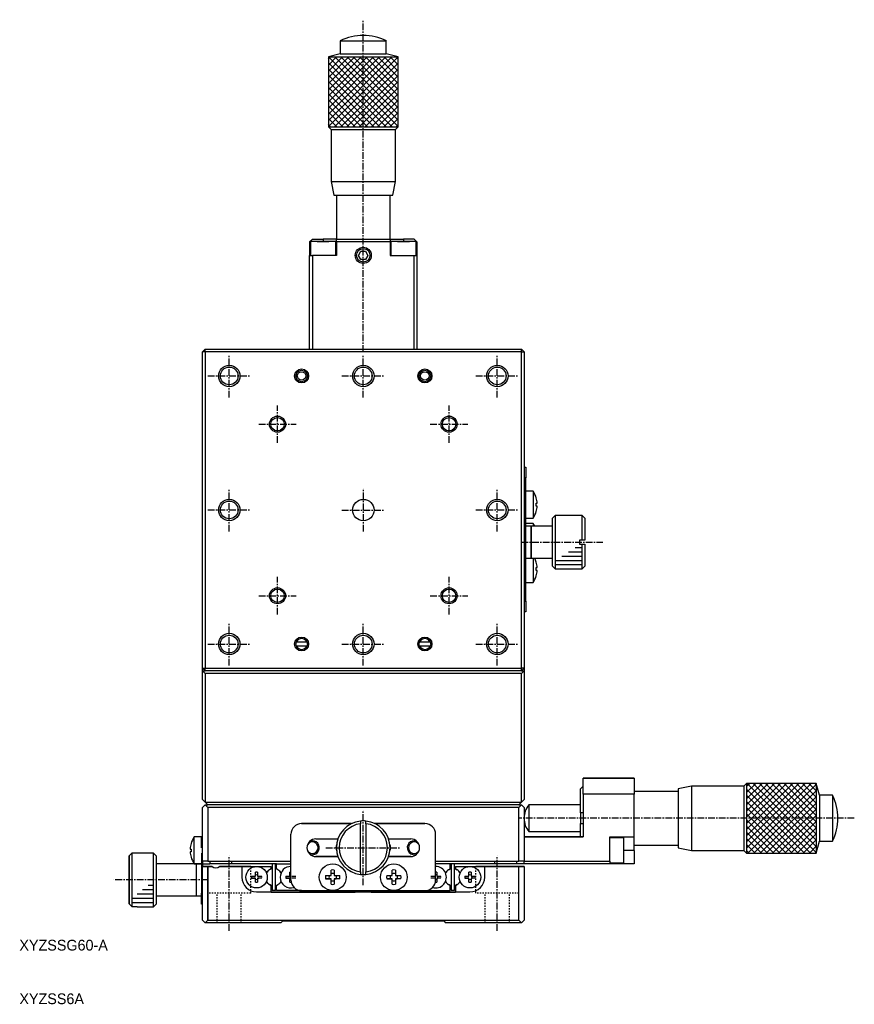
# Model space of a CAD drawing. Extents: x 68 to 383, y 36 to 377.
# Drawn here: x 68.3 to 224, y 36.3 to 220 of the extents above; entities that cross this region are included whole.
import ezdxf

# ---------------------------------------------------------------- set-up
doc = ezdxf.new("R2010")
doc.units = 0
doc.linetypes.add('CENTER', pattern=[2, 1.25, -0.25, 0.25, -0.25])
doc.linetypes.add('DOT', pattern=[0.5, 0.25, -0.25])
doc.layers.get('0').update_dxf_attribs({"linetype": 'CONTINUOUS'})

# ---------------------------------------------------------------- blocks, each defined once
blk = doc.blocks.new('*X14')
at = {"color": 0, "linetype": 'CONTINUOUS'}
for p, q in [((125.89, 200.05), (138.88, 213.04)), ((125.89, 201.2), (137.73, 213.04)), ((125.89, 202.35), (136.58, 213.04)), ((125.89, 203.5), (135.43, 213.04)), ((125.89, 204.65), (134.28, 213.04)), ((125.89, 205.8), (133.13, 213.04)), ((125.89, 206.94), (131.98, 213.04)), ((125.89, 208.09), (130.83, 213.04)), ((125.89, 209.24), (129.68, 213.04)), ((125.89, 210.39), (128.54, 213.04)), ((125.89, 211.54), (127.39, 213.04)), ((125.89, 212.69), (126.24, 213.04)), ((137.78, 200.04), (125.89, 211.93)), ((138.89, 200.08), (125.93, 213.04)), ((127.03, 200.04), (138.89, 211.9)), ((138.89, 201.23), (127.08, 213.04)), ((138.89, 202.38), (128.23, 213.04)), ((138.89, 203.53), (129.38, 213.04)), ((138.89, 204.68), (130.53, 213.04)), ((138.89, 205.83), (131.68, 213.04)), ((138.89, 206.98), (132.83, 213.04)), ((138.89, 208.12), (133.98, 213.04)), ((138.89, 209.27), (135.13, 213.04)), ((138.89, 210.42), (136.28, 213.04)), ((138.89, 211.57), (137.42, 213.04)), ((138.89, 212.72), (138.57, 213.04)), ((136.64, 200.04), (125.89, 210.78)), ((135.49, 200.04), (125.89, 209.63)), ((128.18, 200.04), (138.89, 210.75)), ((129.32, 200.04), (138.89, 209.6)), ((134.34, 200.04), (125.89, 208.48)), ((130.47, 200.04), (138.89, 208.45)), ((133.19, 200.04), (125.89, 207.34)), ((132.04, 200.04), (125.89, 206.19)), ((131.62, 200.04), (138.89, 207.3)), ((132.77, 200.04), (138.89, 206.16)), ((130.89, 200.04), (125.89, 205.04)), ((129.74, 200.04), (125.89, 203.89)), ((133.92, 200.04), (138.89, 205.01)), ((128.59, 200.04), (125.89, 202.74)), ((135.07, 200.04), (138.89, 203.86)), ((136.22, 200.04), (138.89, 202.71)), ((127.44, 200.04), (125.89, 201.59)), ((126.29, 200.04), (125.89, 200.44)), ((137.37, 200.04), (138.89, 201.56)), ((138.52, 200.04), (138.89, 200.41))]:
    blk.add_line(p, q, dxfattribs=at)
blk = doc.blocks.new('*X16')
at = {"color": 0, "linetype": 'CONTINUOUS'}
for p, q in [((203.89, 65.48), (215.95, 77.54)), ((203.89, 66.63), (214.8, 77.54)), ((203.89, 67.77), (213.65, 77.54)), ((203.89, 68.92), (212.5, 77.54)), ((203.89, 70.07), (211.35, 77.54)), ((203.89, 71.22), (210.21, 77.54)), ((203.89, 72.37), (209.06, 77.54)), ((203.89, 73.52), (207.91, 77.54)), ((203.89, 74.67), (206.76, 77.54)), ((203.89, 75.82), (205.61, 77.54)), ((203.89, 76.97), (204.46, 77.54)), ((216.89, 64.63), (203.98, 77.54)), ((204.1, 64.54), (216.89, 77.33)), ((216.89, 65.78), (205.13, 77.54)), ((216.89, 66.93), (206.28, 77.54)), ((216.89, 68.08), (207.43, 77.54)), ((216.89, 69.22), (208.58, 77.54)), ((216.89, 70.37), (209.73, 77.54)), ((216.89, 71.52), (210.88, 77.54)), ((216.89, 72.67), (212.02, 77.54)), ((216.89, 73.82), (213.17, 77.54)), ((216.89, 74.97), (214.32, 77.54)), ((216.89, 76.12), (215.47, 77.54)), ((216.89, 77.27), (216.62, 77.54)), ((215.83, 64.54), (203.89, 76.48)), ((214.68, 64.54), (203.89, 75.33)), ((205.25, 64.54), (216.89, 76.18)), ((213.53, 64.54), (203.89, 74.18)), ((206.4, 64.54), (216.89, 75.03)), ((207.55, 64.54), (216.89, 73.88)), ((212.39, 64.54), (203.89, 73.03)), ((211.24, 64.54), (203.89, 71.88)), ((208.7, 64.54), (216.89, 72.73)), ((210.09, 64.54), (203.89, 70.73)), ((209.85, 64.54), (216.89, 71.58)), ((210.99, 64.54), (216.89, 70.43)), ((208.94, 64.54), (203.89, 69.58)), ((207.79, 64.54), (203.89, 68.44)), ((212.14, 64.54), (216.89, 69.28)), ((213.29, 64.54), (216.89, 68.13)), ((206.64, 64.54), (203.89, 67.29)), ((205.49, 64.54), (203.89, 66.14)), ((214.44, 64.54), (216.89, 66.99)), ((204.34, 64.54), (203.89, 64.99)), ((215.59, 64.54), (216.89, 65.84)), ((216.74, 64.54), (216.89, 64.69))]:
    blk.add_line(p, q, dxfattribs=at)

msp = doc.modelspace()

# ---------------------------------------------------------------- linework, layer by layer
at = {"color": 1, "linetype": 'CENTER'}
for p, q in [((132.39, 158.04), (132.39, 220)), ((107.39, 149.54), (107.39, 157.54)), ((132.39, 149.54), (132.39, 157.54)), ((157.39, 149.54), (157.39, 157.54)), ((103.39, 153.54), (111.39, 153.54)), ((128.39, 153.54), (136.39, 153.54)), ((153.39, 153.54), (161.39, 153.54)), ((116.39, 141.04), (116.39, 148.04)), ((148.39, 141.04), (148.39, 148.04)), ((112.89, 144.54), (119.89, 144.54)), ((144.89, 144.54), (151.89, 144.54)), ((107.39, 124.54), (107.39, 132.54)), ((132.41, 124.52), (132.41, 132.52)), ((157.39, 124.54), (157.39, 132.54)), ((103.39, 128.54), (111.39, 128.54)), ((128.41, 128.52), (136.41, 128.52)), ((153.39, 128.54), (161.39, 128.54)), ((161.89, 122.54), (177.09, 122.54)), ((116.39, 109.04), (116.39, 116.04)), ((148.39, 109.04), (148.39, 116.04)), ((112.89, 112.54), (119.89, 112.54)), ((144.89, 112.54), (151.89, 112.54)), ((107.39, 99.54), (107.39, 107.54)), ((132.39, 99.54), (132.39, 107.54)), ((157.39, 99.54), (157.39, 107.54)), ((103.39, 103.54), (111.39, 103.54)), ((128.39, 103.54), (136.39, 103.54)), ((153.39, 103.54), (161.39, 103.54)), ((132.39, 58.54), (132.39, 72.54)), ((223.98, 71.04), (161.39, 71.04)), ((125.39, 65.54), (139.39, 65.54)), ((107.39, 50.04), (107.39, 64.04)), ((157.39, 50.04), (157.39, 64.04)), ((103.39, 59.54), (85.86, 59.54))]:
    msp.add_line(p, q, dxfattribs=at)
at = {"color": 7, "linetype": 'CONTINUOUS'}
for p, q in [((128.09, 216.04), (136.69, 216.04)), ((128.09, 216.04), (128.09, 213.63)), ((136.69, 213.63), (136.69, 216.04)), ((128.09, 213.63), (125.89, 213.04)), ((128.09, 213.63), (136.69, 213.63)), ((138.89, 213.04), (136.69, 213.63)), ((125.89, 200.04), (126.39, 199.54)), ((126.39, 199.54), (138.39, 199.54)), ((126.39, 199.54), (126.39, 189.79)), ((138.39, 199.54), (138.89, 200.04)), ((138.39, 189.79), (138.39, 199.54)), ((126.39, 189.79), (138.39, 189.79)), ((126.39, 189.79), (126.89, 187.29)), ((137.89, 187.29), (138.39, 189.79)), ((126.89, 187.29), (137.89, 187.29)), ((127.39, 187.29), (127.39, 179.04)), ((137.39, 179.04), (137.39, 187.29)), ((122.89, 179.04), (122.39, 178.54)), ((122.39, 178.54), (122.39, 176.04)), ((127.24, 178.64), (122.54, 178.64)), ((127.24, 178.64), (122.54, 178.64)), ((122.54, 178.64), (122.54, 176.04)), ((122.89, 179.04), (124.89, 179.04)), ((124.89, 178.64), (123.79, 178.64)), ((123.79, 178.64), (124.89, 178.64)), ((127.39, 179.04), (124.89, 179.04)), ((124.89, 178.64), (125.99, 178.64)), ((125.99, 178.64), (124.89, 178.64)), ((127.24, 176.04), (127.24, 178.64)), ((127.39, 179.04), (137.39, 179.04)), ((127.39, 178.54), (127.39, 179.04)), ((137.39, 178.54), (127.39, 178.54)), ((127.39, 178.54), (127.39, 176.04)), ((137.39, 179.04), (139.89, 179.04)), ((137.39, 179.04), (137.39, 178.54)), ((137.39, 178.54), (137.39, 176.04)), ((142.24, 178.64), (137.54, 178.64)), ((142.24, 178.64), (137.54, 178.64)), ((137.54, 178.64), (137.54, 176.04)), ((139.89, 178.64), (138.79, 178.64)), ((138.79, 178.64), (139.89, 178.64)), ((141.89, 179.04), (139.89, 179.04)), ((139.89, 178.64), (140.99, 178.64)), ((140.99, 178.64), (139.89, 178.64)), ((142.39, 178.54), (141.89, 179.04)), ((142.24, 176.04), (142.24, 178.64)), ((142.39, 178.54), (142.39, 176.04)), ((131.52, 176.04), (131.96, 176.79)), ((131.96, 176.79), (132.82, 176.79)), ((132.82, 176.79), (133.26, 176.04)), ((122.39, 158.54), (122.39, 176.04)), ((122.39, 176.04), (122.89, 176.04)), ((122.89, 176.04), (122.89, 158.54)), ((127.39, 176.04), (122.89, 176.04)), ((131.96, 175.29), (131.52, 176.04)), ((132.82, 175.29), (131.96, 175.29)), ((133.26, 176.04), (132.82, 175.29)), ((137.39, 176.04), (141.89, 176.04)), ((141.89, 158.54), (141.89, 176.04)), ((141.89, 176.04), (142.39, 176.04)), ((142.39, 176.04), (142.39, 158.54)), ((102.89, 158.54), (102.39, 158.04)), ((102.39, 99.04), (102.39, 158.04)), ((102.89, 158.04), (102.39, 158.04)), ((102.89, 158.54), (122.89, 158.54)), ((102.89, 158.04), (102.89, 158.54)), ((161.89, 158.04), (102.89, 158.04)), ((102.89, 158.04), (102.89, 99.04)), ((122.89, 158.54), (141.89, 158.54)), ((122.89, 158.54), (141.89, 158.54)), ((141.89, 158.54), (161.89, 158.54)), ((162.39, 158.04), (161.89, 158.54)), ((161.89, 158.04), (161.89, 158.54)), ((161.89, 99.04), (161.89, 158.04)), ((161.89, 158.04), (162.39, 158.04)), ((162.39, 158.04), (162.39, 99.04)), ((162.39, 136.54), (162.69, 136.54)), ((162.69, 136.54), (162.69, 134.54)), ((162.69, 111.54), (162.69, 134.54)), ((164.08, 132.04), (162.69, 132.04)), ((164.08, 132.04), (164.08, 127.04)), ((164.65, 130.8), (164.66, 130.8)), ((164.65, 129.8), (164.83, 129.8)), ((164.83, 129.28), (164.65, 129.28)), ((162.69, 127.04), (164.08, 127.04)), ((164.66, 128.27), (164.65, 128.28)), ((168.19, 127.54), (167.69, 127.04)), ((167.69, 118.04), (167.69, 127.04)), ((168.19, 127.54), (168.19, 117.54)), ((173.19, 127.54), (168.19, 127.54)), ((173.19, 122.94), (173.19, 127.54)), ((173.69, 127.04), (173.19, 127.54)), ((173.69, 127.04), (173.69, 122.94)), ((173.69, 127.04), (173.69, 122.94)), ((164.08, 126.04), (162.69, 126.04)), ((163.69, 125.54), (162.69, 125.54)), ((163.69, 119.54), (163.69, 125.54)), ((163.69, 125.54), (163.69, 119.54)), ((167.69, 125.54), (163.69, 125.54)), ((164.08, 126.04), (164.08, 125.54)), ((172.69, 122.94), (172.69, 122.14)), ((173.19, 122.94), (172.69, 122.94)), ((172.69, 122.94), (172.69, 122.14)), ((172.69, 122.14), (173.19, 122.14)), ((173.69, 122.94), (173.19, 122.94)), ((173.19, 122.14), (173.69, 122.14)), ((173.19, 117.54), (173.19, 122.14)), ((173.69, 122.14), (173.69, 118.04)), ((173.69, 122.14), (173.69, 118.04)), ((162.69, 119.54), (163.69, 119.54)), ((163.69, 119.54), (167.69, 119.54)), ((164.08, 119.54), (164.08, 115.04)), ((164.65, 118.8), (164.66, 118.8)), ((164.65, 117.8), (164.83, 117.8)), ((167.69, 118.04), (168.19, 117.54)), ((173.19, 117.54), (173.69, 118.04)), ((164.83, 117.28), (164.65, 117.28)), ((164.66, 116.27), (164.65, 116.28)), ((168.19, 117.54), (173.19, 117.54)), ((162.69, 115.04), (164.08, 115.04)), ((162.69, 111.54), (162.69, 109.54)), ((162.69, 109.54), (162.39, 109.54)), ((119.89, 103.93), (121.88, 103.95)), ((119.97, 103.93), (119.89, 103.93)), ((119.9, 103.13), (119.98, 103.13)), ((119.97, 103.93), (121.8, 103.95)), ((121.81, 103.15), (119.98, 103.13)), ((121.88, 103.95), (121.8, 103.95)), ((121.81, 103.15), (121.89, 103.15)), ((142.89, 103.93), (144.88, 103.95)), ((142.97, 103.93), (142.89, 103.93)), ((142.9, 103.13), (142.98, 103.13)), ((142.97, 103.93), (144.8, 103.95)), ((144.81, 103.15), (142.98, 103.13)), ((144.88, 103.95), (144.8, 103.95)), ((144.81, 103.15), (144.89, 103.15)), ((102.39, 98.54), (102.39, 99.04)), ((102.39, 99.04), (102.89, 98.54)), ((102.39, 99.04), (102.89, 99.04)), ((102.39, 74.54), (102.39, 98.54)), ((102.39, 98.54), (102.89, 98.54)), ((102.39, 98.54), (102.89, 98.04)), ((102.89, 99.04), (161.89, 99.04)), ((102.89, 98.54), (102.89, 99.04)), ((161.89, 98.54), (102.89, 98.54)), ((161.89, 98.04), (102.89, 98.04)), ((102.89, 98.04), (102.89, 74.04)), ((161.89, 98.54), (162.39, 99.04)), ((162.39, 99.04), (161.89, 99.04)), ((161.89, 98.54), (161.89, 99.04)), ((161.89, 98.04), (162.39, 98.54)), ((161.89, 98.54), (162.39, 98.54)), ((161.89, 74.04), (161.89, 98.04)), ((162.39, 99.04), (162.39, 98.54)), ((162.39, 98.54), (162.39, 74.54)), ((182.89, 78.54), (173.39, 78.54)), ((173.39, 78.54), (182.89, 78.54)), ((173.39, 75.54), (173.39, 78.54)), ((182.89, 78.54), (182.89, 75.54)), ((203.89, 77.54), (203.39, 77.04)), ((217.48, 75.34), (216.89, 77.54)), ((173.39, 77.04), (172.89, 76.54)), ((172.89, 72.04), (172.89, 76.54)), ((182.89, 75.54), (173.39, 75.54)), ((173.39, 75.54), (173.39, 72.04)), ((191.14, 76.04), (182.89, 76.04)), ((182.89, 67.54), (182.89, 75.54)), ((193.64, 77.04), (191.14, 76.54)), ((191.14, 76.54), (191.14, 65.54)), ((203.39, 77.04), (193.64, 77.04)), ((193.64, 77.04), (193.64, 65.04)), ((203.39, 77.04), (203.39, 65.04)), ((217.48, 75.34), (217.48, 66.74)), ((219.89, 75.34), (217.48, 75.34)), ((219.89, 75.34), (219.89, 66.74)), ((102.89, 74.04), (102.39, 74.54)), ((102.39, 73.04), (102.89, 73.54)), ((102.89, 74.04), (161.89, 74.04)), ((103.39, 73.54), (102.89, 74.04)), ((102.89, 73.54), (103.39, 73.54)), ((102.89, 73.54), (103.39, 73.04)), ((161.39, 73.54), (103.39, 73.54)), ((161.89, 74.04), (161.39, 73.54)), ((161.39, 73.54), (161.89, 73.54)), ((161.39, 73.04), (161.89, 73.54)), ((162.39, 74.54), (161.89, 74.04)), ((161.89, 73.54), (162.39, 73.04)), ((172.89, 73.54), (163.27, 73.54)), ((163.27, 73.54), (163.27, 68.54)), ((102.39, 63.04), (102.39, 73.04)), ((161.39, 73.04), (103.39, 73.04)), ((103.39, 73.04), (103.39, 63.04)), ((161.39, 63.04), (161.39, 73.04)), ((162.39, 73.04), (162.39, 63.04)), ((172.89, 72.04), (172.89, 70.04)), ((173.39, 72.04), (172.89, 72.04)), ((173.39, 72.04), (173.39, 67.54)), ((120.89, 70.04), (130.21, 70.04)), ((130.21, 70.04), (120.89, 70.04)), ((131.89, 70.51), (131.89, 70.01)), ((131.89, 61.06), (131.89, 70.01)), ((132.89, 70.01), (132.89, 70.51)), ((132.89, 70.01), (132.89, 61.06)), ((134.57, 70.04), (143.89, 70.04)), ((143.89, 70.04), (134.57, 70.04)), ((172.89, 67.54), (172.89, 70.04)), ((172.89, 70.04), (173.39, 70.04)), ((118.89, 59.54), (118.89, 68.04)), ((145.89, 59.54), (145.89, 68.04)), ((163.27, 68.54), (172.89, 68.54)), ((100.27, 66.3), (100.28, 66.3)), ((102.24, 67.54), (100.85, 67.54)), ((100.85, 62.54), (100.85, 67.54)), ((102.39, 67.54), (102.24, 67.54)), ((102.24, 67.54), (102.39, 67.54)), ((102.24, 65.54), (102.24, 67.54)), ((123.54, 67.19), (127.67, 67.19)), ((137.11, 67.19), (141.24, 67.19)), ((162.39, 67.54), (173.39, 67.54)), ((173.39, 67.54), (162.39, 67.54)), ((178.39, 67.54), (182.89, 67.54)), ((178.39, 63.04), (178.39, 67.54)), ((180.99, 67.39), (178.39, 67.39)), ((180.99, 62.69), (180.99, 67.39)), ((182.89, 65.04), (182.89, 67.54)), ((216.89, 64.54), (217.48, 66.74)), ((217.48, 66.74), (219.89, 66.74)), ((88.74, 64.01), (89.24, 64.51)), ((89.24, 64.51), (89.24, 54.56)), ((90.24, 64.51), (89.24, 64.51)), ((93.24, 64.54), (90.24, 64.54)), ((90.24, 64.54), (90.24, 64.51)), ((90.24, 64.54), (90.24, 64.51)), ((93.24, 54.54), (93.24, 64.54)), ((93.74, 64.04), (93.24, 64.54)), ((100.11, 65.3), (100.28, 65.3)), ((100.28, 64.78), (100.11, 64.78)), ((102.24, 64.51), (102.24, 57.04)), ((182.89, 66.04), (191.14, 66.04)), ((182.89, 65.04), (182.89, 62.54)), ((191.14, 65.54), (193.64, 65.04)), ((193.64, 65.04), (203.39, 65.04)), ((203.39, 65.04), (203.89, 64.54)), ((88.74, 64.01), (88.74, 55.06)), ((88.74, 55.06), (88.74, 64.01)), ((93.74, 64.04), (93.74, 55.04)), ((100.85, 62.54), (93.74, 62.54)), ((100.28, 63.78), (100.27, 63.77)), ((100.28, 63.78), (100.27, 63.77)), ((101.24, 62.54), (100.85, 62.54)), ((100.85, 62.54), (102.24, 62.54)), ((101.24, 62.54), (101.24, 59.54)), ((101.24, 62.54), (101.24, 59.54)), ((102.24, 62.54), (101.24, 62.54)), ((103.39, 63.04), (102.39, 63.04)), ((102.39, 63.04), (102.39, 62.04)), ((102.39, 62.54), (103.79, 62.54)), ((103.39, 63.04), (118.89, 63.04)), ((103.79, 63.04), (103.79, 62.54)), ((107.89, 62.54), (103.79, 62.54)), ((107.89, 62.54), (107.89, 63.04)), ((115.39, 62.54), (107.89, 62.54)), ((115.39, 62.54), (115.39, 57.54)), ((115.99, 62.54), (115.39, 62.54)), ((115.99, 57.54), (115.99, 62.54)), ((116.19, 62.54), (115.99, 62.54)), ((116.19, 61.58), (116.19, 62.54)), ((116.19, 62.54), (118.89, 62.54)), ((123.54, 63.89), (127.67, 63.89)), ((127.67, 63.89), (123.54, 63.89)), ((137.11, 63.89), (141.24, 63.89)), ((141.24, 63.89), (137.11, 63.89)), ((145.89, 63.04), (161.39, 63.04)), ((148.59, 62.54), (145.89, 62.54)), ((148.59, 61.58), (148.59, 62.54)), ((148.79, 62.54), (148.59, 62.54)), ((148.79, 62.54), (148.79, 57.54)), ((149.39, 62.54), (148.79, 62.54)), ((149.39, 57.54), (149.39, 62.54)), ((156.89, 62.54), (149.39, 62.54)), ((156.89, 63.04), (156.89, 62.54)), ((160.99, 62.54), (156.89, 62.54)), ((160.99, 63.04), (160.99, 62.54)), ((162.39, 62.54), (160.99, 62.54)), ((162.39, 63.04), (161.39, 63.04)), ((162.39, 63.04), (178.39, 63.04)), ((162.39, 62.54), (162.39, 63.04)), ((178.39, 62.54), (162.39, 62.54)), ((178.39, 63.04), (178.39, 62.54)), ((178.39, 62.69), (180.99, 62.69)), ((182.89, 62.54), (178.39, 62.54)), ((102.39, 52.04), (102.39, 62.04)), ((103.39, 62.04), (102.39, 62.04)), ((102.39, 62.04), (103.39, 62.04)), ((103.39, 62.04), (103.39, 52.04)), ((104.23, 62.04), (103.39, 62.04)), ((104.23, 62.04), (103.39, 62.04)), ((104.23, 62.04), (103.39, 62.04)), ((104.23, 62.04), (103.39, 62.04)), ((104.23, 62.04), (103.39, 62.04)), ((103.39, 62.04), (104.23, 62.04)), ((109.74, 62.04), (105.55, 62.04)), ((109.74, 62.04), (105.55, 62.04)), ((105.55, 62.04), (109.74, 62.04)), ((109.74, 62.04), (105.55, 62.04)), ((109.74, 62.04), (105.55, 62.04)), ((109.74, 62.04), (105.55, 62.04)), ((109.74, 62.04), (112.49, 62.04)), ((109.74, 62.04), (112.49, 62.04)), ((109.74, 62.04), (109.74, 60.04)), ((111.39, 62.04), (109.74, 62.04)), ((111.39, 62.04), (109.74, 62.04)), ((111.39, 62.04), (109.74, 62.04)), ((111.39, 62.04), (109.74, 62.04)), ((112.29, 60.24), (112.29, 60.97)), ((112.49, 62.04), (115.19, 62.04)), ((112.49, 62.04), (115.19, 62.04)), ((112.69, 60.97), (112.69, 60.24)), ((115.19, 61.58), (114.9, 61.41)), ((115.19, 61.58), (115.19, 62.04)), ((116.48, 61.41), (116.19, 61.58)), ((118.69, 60.24), (118.69, 60.97)), ((126.39, 60.34), (126.39, 61.35)), ((126.99, 61.35), (126.99, 60.34)), ((131.89, 61.06), (131.89, 60.56)), ((132.89, 60.56), (132.89, 61.06)), ((137.79, 60.34), (137.79, 61.35)), ((138.39, 61.35), (138.39, 60.34)), ((146.09, 60.97), (146.09, 60.24)), ((148.3, 61.41), (148.59, 61.58)), ((149.59, 62.04), (149.59, 61.58)), ((149.59, 62.04), (152.29, 62.04)), ((149.59, 62.04), (152.29, 62.04)), ((149.59, 61.58), (149.88, 61.41)), ((152.09, 60.24), (152.09, 60.97)), ((152.29, 62.04), (155.04, 62.04)), ((152.29, 62.04), (155.04, 62.04)), ((152.49, 60.97), (152.49, 60.24)), ((155.04, 62.04), (153.39, 62.04)), ((155.04, 62.04), (153.39, 62.04)), ((155.04, 62.04), (153.39, 62.04)), ((155.04, 62.04), (153.39, 62.04)), ((161.39, 62.04), (155.04, 62.04)), ((161.39, 62.04), (155.04, 62.04)), ((155.04, 62.04), (161.39, 62.04)), ((161.39, 62.04), (155.04, 62.04)), ((161.39, 62.04), (155.04, 62.04)), ((161.39, 62.04), (155.04, 62.04)), ((155.04, 60.04), (155.04, 62.04)), ((161.39, 52.04), (161.39, 62.04)), ((161.39, 62.04), (162.39, 62.04)), ((162.39, 62.04), (161.39, 62.04)), ((162.39, 62.04), (162.39, 52.04)), ((101.24, 59.54), (101.24, 56.54)), ((101.24, 59.54), (101.24, 56.54)), ((111.56, 60.24), (112.29, 60.24)), ((111.56, 59.84), (112.1, 59.84)), ((112.29, 59.84), (111.56, 59.84)), ((112.1, 59.84), (112.29, 59.84)), ((112.29, 59.11), (112.29, 59.84)), ((112.69, 60.24), (113.42, 60.24)), ((112.69, 59.84), (112.88, 59.84)), ((113.42, 59.84), (112.69, 59.84)), ((112.69, 59.84), (112.69, 59.11)), ((113.42, 59.84), (112.88, 59.84)), ((117.96, 60.24), (118.69, 60.24)), ((117.96, 59.84), (118.5, 59.84)), ((118.69, 59.84), (117.96, 59.84)), ((118.5, 59.84), (118.69, 59.84)), ((118.69, 59.11), (118.69, 59.84)), ((119.09, 60.24), (119.82, 60.24)), ((119.82, 59.84), (119.09, 59.84)), ((125.37, 60.34), (126.39, 60.34)), ((125.37, 59.74), (126.05, 59.74)), ((126.39, 59.74), (125.37, 59.74)), ((126.05, 59.74), (126.39, 59.74)), ((126.39, 58.72), (126.39, 59.74)), ((126.99, 60.34), (128.01, 60.34)), ((128.01, 59.74), (126.99, 59.74)), ((126.99, 59.74), (127.33, 59.74)), ((126.99, 59.74), (126.99, 58.72)), ((128.01, 59.74), (127.33, 59.74)), ((136.77, 60.34), (137.79, 60.34)), ((136.77, 59.74), (137.45, 59.74)), ((137.79, 59.74), (136.77, 59.74)), ((137.45, 59.74), (137.79, 59.74)), ((137.79, 58.72), (137.79, 59.74)), ((138.39, 60.34), (139.41, 60.34)), ((138.39, 59.74), (138.73, 59.74)), ((139.41, 59.74), (138.39, 59.74)), ((138.39, 59.74), (138.39, 58.72)), ((139.41, 59.74), (138.73, 59.74)), ((144.96, 60.24), (145.69, 60.24)), ((145.69, 59.84), (144.96, 59.84)), ((146.09, 60.24), (146.82, 60.24)), ((146.09, 59.84), (146.28, 59.84)), ((146.82, 59.84), (146.09, 59.84)), ((146.09, 59.84), (146.09, 59.11)), ((146.82, 59.84), (146.28, 59.84)), ((151.36, 60.24), (152.09, 60.24)), ((152.09, 59.84), (151.36, 59.84)), ((151.36, 59.84), (151.9, 59.84)), ((151.9, 59.84), (152.09, 59.84)), ((152.09, 59.11), (152.09, 59.84)), ((152.49, 60.24), (153.22, 60.24)), ((152.49, 59.84), (152.68, 59.84)), ((153.22, 59.84), (152.49, 59.84)), ((152.49, 59.84), (152.49, 59.11)), ((153.22, 59.84), (152.68, 59.84)), ((102.24, 55.04), (102.24, 57.04)), ((112.49, 57.29), (115.19, 57.29)), ((112.49, 57.29), (115.19, 57.29)), ((115.19, 58.49), (114.9, 58.66)), ((114.9, 58.66), (115.19, 58.49)), ((115.19, 57.29), (115.19, 58.49)), ((115.19, 57.29), (115.19, 57.24)), ((149.59, 57.24), (115.19, 57.24)), ((115.19, 57.24), (121.04, 57.24)), ((115.99, 57.54), (115.39, 57.54)), ((116.19, 58.49), (116.48, 58.66)), ((116.19, 58.49), (116.48, 58.66)), ((116.19, 57.54), (116.19, 58.49)), ((120.89, 57.54), (116.19, 57.54)), ((120.89, 57.54), (126.69, 57.54)), ((120.89, 57.24), (125.89, 57.24)), ((120.89, 57.24), (121.04, 57.24)), ((121.04, 57.54), (121.04, 57.24)), ((125.74, 57.24), (125.74, 57.54)), ((125.74, 57.24), (130.89, 57.24)), ((125.74, 57.24), (125.89, 57.24)), ((126.69, 57.54), (138.09, 57.54)), ((134.14, 57.24), (130.64, 57.24)), ((134.14, 57.24), (130.64, 57.24)), ((130.89, 57.54), (130.89, 57.24)), ((132.11, 57.54), (132.38, 57.51)), ((132.43, 57.51), (132.72, 57.54)), ((133.89, 57.24), (133.89, 57.54)), ((133.89, 57.24), (139.04, 57.24)), ((138.09, 57.54), (143.89, 57.54)), ((138.89, 57.24), (143.89, 57.24)), ((138.89, 57.24), (139.04, 57.24)), ((139.04, 57.54), (139.04, 57.24)), ((143.74, 57.24), (143.74, 57.54)), ((143.74, 57.24), (149.59, 57.24)), ((143.74, 57.24), (143.89, 57.24)), ((143.89, 57.54), (148.59, 57.54)), ((148.59, 58.49), (148.3, 58.66)), ((148.59, 58.49), (148.3, 58.66)), ((148.59, 57.54), (148.59, 58.49)), ((149.39, 57.54), (148.79, 57.54)), ((149.59, 58.49), (149.88, 58.66)), ((149.88, 58.66), (149.59, 58.49)), ((149.59, 58.49), (149.59, 57.29)), ((149.59, 57.29), (152.29, 57.29)), ((149.59, 57.29), (152.29, 57.29)), ((149.59, 57.29), (149.59, 57.24)), ((93.74, 56.54), (101.24, 56.54)), ((101.24, 56.54), (102.24, 56.54)), ((89.24, 54.56), (88.74, 55.06)), ((89.24, 54.56), (90.24, 54.56)), ((90.24, 54.56), (90.24, 54.54)), ((90.24, 54.56), (90.24, 54.54)), ((90.24, 54.54), (93.24, 54.54)), ((93.24, 54.54), (93.74, 55.04)), ((102.39, 55.04), (102.24, 55.04)), ((102.89, 51.54), (102.39, 52.04)), ((103.39, 52.04), (102.89, 51.54)), ((117.04, 51.54), (102.89, 51.54)), ((103.39, 52.04), (161.39, 52.04)), ((117.04, 51.54), (117.39, 51.89)), ((117.39, 51.89), (147.39, 51.89)), ((147.39, 51.89), (147.74, 51.54)), ((161.89, 51.54), (147.74, 51.54)), ((161.89, 51.54), (161.39, 52.04)), ((162.39, 52.04), (161.89, 51.54))]:
    msp.add_line(p, q, dxfattribs=at)
at = {"color": 3, "linetype": 'CONTINUOUS'}
for p, q in [((125.89, 213.04), (125.89, 200.04)), ((125.89, 213.04), (138.89, 213.04)), ((138.89, 200.04), (138.89, 213.04)), ((125.89, 200.04), (138.89, 200.04)), ((124.89, 179.04), (124.89, 178.64)), ((139.89, 179.04), (139.89, 178.64)), ((162.69, 134.54), (162.39, 134.54)), ((171.94, 121.54), (173.19, 121.54)), ((169.44, 119.94), (173.19, 119.94)), ((170.69, 120.74), (173.19, 120.74)), ((168.19, 119.14), (173.19, 119.14)), ((168.19, 118.34), (173.19, 118.34)), ((162.39, 111.54), (162.69, 111.54)), ((216.89, 77.54), (203.89, 77.54)), ((203.89, 77.54), (203.89, 64.54)), ((216.89, 77.54), (216.89, 64.54)), ((182.89, 65.04), (180.99, 65.04)), ((203.89, 64.54), (216.89, 64.54)), ((103.39, 52.04), (103.39, 62.04)), ((161.39, 52.04), (161.39, 62.04)), ((90.24, 56.94), (93.24, 56.94)), ((91.24, 57.74), (93.24, 57.74)), ((92.24, 58.54), (93.24, 58.54)), ((102.24, 57.04), (102.39, 57.04)), ((89.24, 56.14), (93.24, 56.14)), ((89.24, 55.34), (93.24, 55.34))]:
    msp.add_line(p, q, dxfattribs=at)
at = {"color": 3, "linetype": 'DOT'}
for p, q in [((111.39, 57.04), (111.39, 62.04)), ((153.39, 57.04), (153.39, 62.04)), ((111.39, 57.04), (103.39, 57.04)), ((105.14, 51.54), (105.14, 57.04)), ((109.64, 51.54), (109.64, 57.04)), ((161.39, 57.04), (153.39, 57.04)), ((155.14, 51.54), (155.14, 57.04)), ((159.64, 51.54), (159.64, 57.04))]:
    msp.add_line(p, q, dxfattribs=at)
at = {"color": 7, "linetype": 'CONTINUOUS'}
for points in [[(164.65, 129.28, 0), (164.65, 129.28, 0), (164.65, 129.28, 0), (164.65, 129.29, 0), (164.65, 129.29, 0), (164.65, 129.3, 0), (164.65, 129.3, 0), (164.65, 129.31, 0), (164.65, 129.31, 0), (164.65, 129.31, 0), (164.65, 129.32, 0), (164.65, 129.32, 0), (164.65, 129.33, 0), (164.65, 129.33, 0), (164.65, 129.33, 0), (164.66, 129.34, 0), (164.66, 129.34, 0), (164.66, 129.35, 0), (164.66, 129.35, 0), (164.66, 129.35, 0), (164.66, 129.36, 0), (164.66, 129.36, 0), (164.66, 129.37, 0), (164.66, 129.37, 0), (164.66, 129.37, 0), (164.66, 129.38, 0), (164.66, 129.38, 0), (164.66, 129.39, 0), (164.66, 129.39, 0), (164.66, 129.4, 0), (164.66, 129.4, 0), (164.66, 129.4, 0), (164.66, 129.41, 0), (164.66, 129.41, 0), (164.66, 129.41, 0), (164.66, 129.42, 0), (164.66, 129.42, 0), (164.66, 129.43, 0), (164.66, 129.43, 0), (164.66, 129.44, 0), (164.66, 129.44, 0), (164.66, 129.44, 0), (164.66, 129.45, 0), (164.66, 129.45, 0), (164.66, 129.46, 0), (164.66, 129.46, 0), (164.66, 129.46, 0), (164.66, 129.47, 0), (164.66, 129.47, 0), (164.66, 129.48, 0), (164.66, 129.48, 0), (164.66, 129.48, 0), (164.66, 129.49, 0), (164.66, 129.49, 0), (164.66, 129.5, 0), (164.66, 129.5, 0), (164.66, 129.5, 0), (164.66, 129.51, 0), (164.66, 129.51, 0), (164.66, 129.52, 0), (164.66, 129.52, 0), (164.66, 129.53, 0), (164.66, 129.53, 0), (164.66, 129.53, 0), (164.66, 129.54, 0), (164.66, 129.54, 0), (164.66, 129.54, 0), (164.66, 129.55, 0), (164.66, 129.55, 0), (164.66, 129.56, 0), (164.66, 129.56, 0), (164.66, 129.56, 0), (164.66, 129.57, 0), (164.66, 129.57, 0), (164.66, 129.58, 0), (164.66, 129.58, 0), (164.66, 129.59, 0), (164.66, 129.59, 0), (164.66, 129.59, 0), (164.66, 129.6, 0), (164.66, 129.6, 0), (164.66, 129.61, 0), (164.66, 129.61, 0), (164.66, 129.61, 0), (164.66, 129.62, 0), (164.66, 129.62, 0), (164.66, 129.63, 0), (164.66, 129.63, 0), (164.66, 129.63, 0), (164.66, 129.64, 0), (164.66, 129.64, 0), (164.66, 129.65, 0), (164.66, 129.65, 0), (164.66, 129.66, 0), (164.66, 129.66, 0), (164.66, 129.66, 0), (164.66, 129.67, 0), (164.66, 129.67, 0), (164.66, 129.68, 0), (164.66, 129.68, 0), (164.66, 129.68, 0), (164.66, 129.69, 0), (164.66, 129.69, 0), (164.66, 129.69, 0), (164.66, 129.7, 0), (164.66, 129.7, 0), (164.66, 129.71, 0), (164.66, 129.71, 0), (164.66, 129.72, 0), (164.66, 129.72, 0), (164.66, 129.72, 0), (164.66, 129.73, 0), (164.66, 129.73, 0), (164.66, 129.74, 0), (164.65, 129.74, 0), (164.65, 129.74, 0), (164.65, 129.75, 0), (164.65, 129.75, 0), (164.65, 129.76, 0), (164.65, 129.76, 0), (164.65, 129.76, 0), (164.65, 129.77, 0), (164.65, 129.77, 0), (164.65, 129.78, 0), (164.65, 129.78, 0), (164.65, 129.78, 0), (164.65, 129.79, 0), (164.65, 129.79, 0), (164.65, 129.8, 0)], [(164.65, 117.28, 0), (164.65, 117.28, 0), (164.65, 117.28, 0), (164.65, 117.29, 0), (164.65, 117.29, 0), (164.65, 117.3, 0), (164.65, 117.3, 0), (164.65, 117.31, 0), (164.65, 117.31, 0), (164.65, 117.31, 0), (164.65, 117.32, 0), (164.65, 117.32, 0), (164.65, 117.33, 0), (164.65, 117.33, 0), (164.65, 117.33, 0), (164.66, 117.34, 0), (164.66, 117.34, 0), (164.66, 117.35, 0), (164.66, 117.35, 0), (164.66, 117.35, 0), (164.66, 117.36, 0), (164.66, 117.36, 0), (164.66, 117.37, 0), (164.66, 117.37, 0), (164.66, 117.37, 0), (164.66, 117.38, 0), (164.66, 117.38, 0), (164.66, 117.39, 0), (164.66, 117.39, 0), (164.66, 117.39, 0), (164.66, 117.4, 0), (164.66, 117.4, 0), (164.66, 117.41, 0), (164.66, 117.41, 0), (164.66, 117.42, 0), (164.66, 117.42, 0), (164.66, 117.42, 0), (164.66, 117.43, 0), (164.66, 117.43, 0), (164.66, 117.44, 0), (164.66, 117.44, 0), (164.66, 117.44, 0), (164.66, 117.45, 0), (164.66, 117.45, 0), (164.66, 117.46, 0), (164.66, 117.46, 0), (164.66, 117.46, 0), (164.66, 117.47, 0), (164.66, 117.47, 0), (164.66, 117.48, 0), (164.66, 117.48, 0), (164.66, 117.48, 0), (164.66, 117.49, 0), (164.66, 117.49, 0), (164.66, 117.5, 0), (164.66, 117.5, 0), (164.66, 117.5, 0), (164.66, 117.51, 0), (164.66, 117.51, 0), (164.66, 117.52, 0), (164.66, 117.52, 0), (164.66, 117.53, 0), (164.66, 117.53, 0), (164.66, 117.53, 0), (164.66, 117.54, 0), (164.66, 117.54, 0), (164.66, 117.55, 0), (164.66, 117.55, 0), (164.66, 117.55, 0), (164.66, 117.56, 0), (164.66, 117.56, 0), (164.66, 117.56, 0), (164.66, 117.57, 0), (164.66, 117.57, 0), (164.66, 117.58, 0), (164.66, 117.58, 0), (164.66, 117.59, 0), (164.66, 117.59, 0), (164.66, 117.59, 0), (164.66, 117.6, 0), (164.66, 117.6, 0), (164.66, 117.61, 0), (164.66, 117.61, 0), (164.66, 117.61, 0), (164.66, 117.62, 0), (164.66, 117.62, 0), (164.66, 117.63, 0), (164.66, 117.63, 0), (164.66, 117.63, 0), (164.66, 117.64, 0), (164.66, 117.64, 0), (164.66, 117.65, 0), (164.66, 117.65, 0), (164.66, 117.65, 0), (164.66, 117.66, 0), (164.66, 117.66, 0), (164.66, 117.67, 0), (164.66, 117.67, 0), (164.66, 117.67, 0), (164.66, 117.68, 0), (164.66, 117.68, 0), (164.66, 117.69, 0), (164.66, 117.69, 0), (164.66, 117.69, 0), (164.66, 117.7, 0), (164.66, 117.7, 0), (164.66, 117.71, 0), (164.66, 117.71, 0), (164.66, 117.72, 0), (164.66, 117.72, 0), (164.66, 117.72, 0), (164.66, 117.73, 0), (164.66, 117.73, 0), (164.66, 117.74, 0), (164.65, 117.74, 0), (164.65, 117.74, 0), (164.65, 117.75, 0), (164.65, 117.75, 0), (164.65, 117.76, 0), (164.65, 117.76, 0), (164.65, 117.76, 0), (164.65, 117.77, 0), (164.65, 117.77, 0), (164.65, 117.78, 0), (164.65, 117.78, 0), (164.65, 117.78, 0), (164.65, 117.79, 0), (164.65, 117.79, 0), (164.65, 117.8, 0)], [(100.28, 65.3, 0), (100.28, 65.29, 0), (100.28, 65.29, 0), (100.28, 65.28, 0), (100.28, 65.28, 0), (100.28, 65.28, 0), (100.28, 65.27, 0), (100.28, 65.27, 0), (100.28, 65.26, 0), (100.28, 65.26, 0), (100.28, 65.26, 0), (100.28, 65.25, 0), (100.28, 65.25, 0), (100.28, 65.24, 0), (100.28, 65.24, 0), (100.28, 65.24, 0), (100.28, 65.23, 0), (100.27, 65.23, 0), (100.27, 65.22, 0), (100.27, 65.22, 0), (100.27, 65.22, 0), (100.27, 65.21, 0), (100.27, 65.21, 0), (100.27, 65.2, 0), (100.27, 65.2, 0), (100.27, 65.2, 0), (100.27, 65.19, 0), (100.27, 65.19, 0), (100.27, 65.18, 0), (100.27, 65.18, 0), (100.27, 65.17, 0), (100.27, 65.17, 0), (100.27, 65.17, 0), (100.27, 65.16, 0), (100.27, 65.16, 0), (100.27, 65.15, 0), (100.27, 65.15, 0), (100.27, 65.15, 0), (100.27, 65.14, 0), (100.27, 65.14, 0), (100.27, 65.13, 0), (100.27, 65.13, 0), (100.27, 65.13, 0), (100.27, 65.12, 0), (100.27, 65.12, 0), (100.27, 65.11, 0), (100.27, 65.11, 0), (100.27, 65.11, 0), (100.27, 65.1, 0), (100.27, 65.1, 0), (100.27, 65.09, 0), (100.27, 65.09, 0), (100.27, 65.09, 0), (100.27, 65.08, 0), (100.27, 65.08, 0), (100.27, 65.07, 0), (100.27, 65.07, 0), (100.27, 65.07, 0), (100.27, 65.06, 0), (100.27, 65.06, 0), (100.27, 65.05, 0), (100.27, 65.05, 0), (100.27, 65.05, 0), (100.27, 65.04, 0), (100.27, 65.04, 0), (100.27, 65.03, 0), (100.27, 65.03, 0), (100.27, 65.02, 0), (100.27, 65.02, 0), (100.27, 65.02, 0), (100.27, 65.01, 0), (100.27, 65.01, 0), (100.27, 65, 0), (100.27, 65, 0), (100.27, 65, 0), (100.27, 64.99, 0), (100.27, 64.99, 0), (100.27, 64.98, 0), (100.27, 64.98, 0), (100.27, 64.98, 0), (100.27, 64.97, 0), (100.27, 64.97, 0), (100.27, 64.96, 0), (100.27, 64.96, 0), (100.27, 64.96, 0), (100.27, 64.95, 0), (100.27, 64.95, 0), (100.27, 64.94, 0), (100.27, 64.94, 0), (100.27, 64.94, 0), (100.27, 64.93, 0), (100.27, 64.93, 0), (100.27, 64.92, 0), (100.27, 64.92, 0), (100.27, 64.91, 0), (100.27, 64.91, 0), (100.27, 64.91, 0), (100.27, 64.9, 0), (100.27, 64.9, 0), (100.27, 64.89, 0), (100.27, 64.89, 0), (100.27, 64.89, 0), (100.27, 64.88, 0), (100.27, 64.88, 0), (100.27, 64.87, 0), (100.27, 64.87, 0), (100.27, 64.87, 0), (100.27, 64.86, 0), (100.27, 64.86, 0), (100.27, 64.85, 0), (100.27, 64.85, 0), (100.27, 64.85, 0), (100.28, 64.84, 0), (100.28, 64.84, 0), (100.28, 64.83, 0), (100.28, 64.83, 0), (100.28, 64.83, 0), (100.28, 64.82, 0), (100.28, 64.82, 0), (100.28, 64.81, 0), (100.28, 64.81, 0), (100.28, 64.81, 0), (100.28, 64.8, 0), (100.28, 64.8, 0), (100.28, 64.79, 0), (100.28, 64.79, 0), (100.28, 64.78, 0), (100.28, 64.78, 0), (100.28, 64.78, 0)]]:
    msp.add_polyline3d(points, dxfattribs=at)
at = {"color": 3, "linetype": 'CONTINUOUS'}
for centre, radius in [((132.39, 176.04), 1.5), ((107.39, 153.54), 2), ((120.89, 153.54), 1.3), ((132.39, 153.54), 2), ((143.89, 153.54), 1.3), ((157.39, 153.54), 2), ((116.39, 144.54), 1.5), ((148.39, 144.54), 1.5), ((107.39, 128.54), 2), ((157.39, 128.54), 2), ((116.39, 112.54), 1.5), ((148.39, 112.54), 1.5), ((107.39, 103.54), 2), ((120.89, 103.54), 1.3), ((132.39, 103.54), 2), ((143.89, 103.54), 1.3), ((157.39, 103.54), 2)]:
    msp.add_circle(centre, radius, dxfattribs=at)
at = {"color": 7, "linetype": 'CONTINUOUS'}
for centre, radius in [((132.39, 176.04), 1.25), ((107.39, 153.54), 1.65), ((120.89, 153.54), 1.07), ((120.89, 153.54), 0.8), ((132.39, 153.54), 1.65), ((143.89, 153.54), 1.07), ((143.89, 153.54), 0.8), ((157.39, 153.54), 1.65), ((116.39, 144.54), 1.25), ((148.39, 144.54), 1.25), ((132.41, 128.52), 2), ((107.39, 128.54), 1.65), ((157.39, 128.54), 1.65), ((116.39, 112.54), 1.25), ((148.39, 112.54), 1.25), ((107.39, 103.54), 1.65), ((132.39, 103.54), 1.65), ((157.39, 103.54), 1.65), ((120.89, 103.54), 1.07), ((143.89, 103.54), 1.07), ((126.69, 60.04), 2.5), ((138.09, 60.04), 2.5), ((112.49, 60.04), 2), ((152.29, 60.04), 2)]:
    msp.add_circle(centre, radius, dxfattribs=at)
for centre, radius, start, end in [((132.39, 207.29), 9.75, 63.8162, 116.1838), ((160.34, 129.54), 4.5, 16.2858, 33.749), ((160.34, 129.54), 4.49, 3.3178, 16.2694), ((160.34, 129.54), 4.49, 343.7306, 356.6822), ((160.34, 129.54), 4.5, 326.251, 343.7142), ((160.34, 123.54), 4.5, 26.3878, 33.749), ((160.34, 117.54), 4.5, 16.2858, 26.3878), ((160.34, 117.54), 4.49, 3.3178, 16.2694), ((160.34, 117.54), 4.5, 326.251, 343.7142), ((160.34, 117.54), 4.49, 343.7306, 356.6822), ((120.89, 103.54), 1, 24.0971, 156.9407), ((120.89, 103.54), 1, 204.0971, 336.9407), ((143.89, 103.54), 1, 24.0971, 156.9407), ((143.89, 103.54), 1, 204.0971, 336.9407), ((211.15, 71.04), 9.75, 333.8162, 26.1838), ((166.39, 71.04), 4, 141.3178, 180), ((120.89, 68.04), 2, 90, 180), ((132.39, 65.54), 5, 95.7392, 264.2608), ((132.39, 65.54), 4.5, 96.3794, 263.6206), ((132.39, 65.54), 5, 84.2608, 95.7392), ((132.39, 65.54), 5, 275.7392, 84.2608), ((132.39, 65.54), 4.5, 276.3794, 83.6206), ((143.89, 68.04), 2, 0, 90), ((166.39, 71.04), 4, 180, 218.6822), ((104.59, 65.04), 4.49, 163.7306, 176.6822), ((104.59, 65.04), 4.5, 146.251, 163.7142), ((123.54, 65.54), 1.65, 90, 270), ((122.89, 65.54), 1.07, 0, 144.6128), ((141.89, 65.54), 1.07, 35.3872, 324.9721), ((141.24, 65.54), 1.65, 270, 90), ((104.59, 65.04), 4.49, 183.3178, 196.2694), ((122.89, 65.54), 1.07, 215.0279, 0), ((104.59, 65.04), 4.5, 196.2858, 213.749), ((104.89, 62.79), 1, 228.5904, 311.4096), ((112.49, 60.04), 0.95, 77.8468, 102.1532), ((115.69, 60.04), 1.59, 135, 149.5667), ((115.81, 59.92), 1.75, 135, 148.1185), ((115.69, 60.04), 1.59, 120, 135), ((115.69, 60.04), 1.59, 100.893, 120), ((115.69, 60.04), 1.59, 60, 79.1069), ((115.69, 60.04), 1.59, 45, 60), ((115.69, 60.04), 1.59, 30.4332, 45.0003), ((115.58, 59.92), 1.75, 31.8815, 45), ((118.89, 60.04), 2, 90, 180), ((118.89, 60.04), 0.95, 90, 102.1532), ((126.69, 60.04), 1.35, 77.1604, 102.8396), ((126.69, 60.04), 0.708, 64.9481, 115.0519), ((138.09, 60.04), 1.35, 77.1604, 102.8396), ((138.09, 60.04), 0.708, 64.9481, 115.0519), ((145.89, 60.04), 2, 253.0128, 90), ((145.89, 60.04), 0.95, 77.8468, 90), ((149.09, 60.04), 1.59, 135, 149.5667), ((149.21, 59.92), 1.75, 135, 148.1185), ((149.09, 60.04), 1.59, 120, 135), ((149.09, 60.04), 1.59, 100.893, 120), ((149.09, 60.04), 1.59, 60, 79.1069), ((149.09, 60.04), 1.59, 45, 60), ((149.09, 60.04), 1.59, 30.4332, 45.0003), ((148.98, 59.92), 1.75, 31.8815, 45), ((152.29, 60.04), 0.95, 77.8468, 102.1532), ((112.49, 60.04), 2.75, 180, 270), ((112.49, 60.04), 0.95, 167.8468, 192.1532), ((112.49, 60.04), 0.435, 152.6335, 207.3665), ((112.49, 60.04), 0.435, 62.6335, 117.3665), ((112.49, 60.04), 0.435, 242.6335, 297.3665), ((112.49, 60.04), 0.95, 257.8468, 282.1532), ((112.49, 60.04), 0.435, 332.6335, 27.3665), ((112.49, 60.04), 0.95, 347.8468, 12.1532), ((115.69, 60.04), 1.59, 210.4333, 224.9997), ((115.81, 60.15), 1.75, 211.8815, 225), ((115.69, 60.04), 1.59, 225, 240), ((115.69, 60.04), 1.59, 300, 315), ((115.69, 60.04), 1.59, 315, 329.5668), ((115.58, 60.15), 1.75, 315, 328.1185), ((118.89, 60.04), 2, 180, 286.9872), ((118.89, 60.04), 0.95, 167.8468, 192.1532), ((118.89, 60.04), 0.435, 152.6335, 207.3665), ((118.89, 60.04), 0.435, 90, 117.3665), ((118.89, 60.04), 0.435, 242.6335, 270), ((118.89, 60.04), 0.95, 257.8468, 273.0754), ((120.89, 59.54), 2, 180, 270), ((126.69, 60.04), 1.35, 167.1604, 192.8396), ((126.69, 60.04), 0.708, 154.9481, 205.0519), ((126.69, 60.04), 0.708, 244.9481, 295.0519), ((126.69, 60.04), 0.708, 334.9481, 25.0519), ((126.69, 60.04), 1.35, 347.1604, 12.8396), ((132.39, 65.54), 5, 264.2608, 275.7392), ((138.09, 60.04), 1.35, 167.1604, 192.8396), ((138.09, 60.04), 0.708, 154.9481, 205.0519), ((138.09, 60.04), 0.708, 244.9481, 295.0519), ((138.09, 60.04), 0.708, 334.9481, 25.0519), ((138.09, 60.04), 1.35, 347.1604, 12.8396), ((143.89, 59.54), 2, 270, 0), ((145.89, 60.04), 0.95, 266.9246, 282.1532), ((145.89, 60.04), 0.435, 62.6335, 90), ((145.89, 60.04), 0.435, 270, 297.3665), ((145.89, 60.04), 0.435, 332.6335, 27.3665), ((145.89, 60.04), 0.95, 347.8468, 12.1532), ((149.09, 60.04), 1.59, 210.4333, 224.9997), ((149.21, 60.15), 1.75, 211.8815, 225), ((149.09, 60.04), 1.59, 225, 240), ((149.09, 60.04), 1.59, 300, 315), ((149.09, 60.04), 1.59, 314.9998, 329.5668), ((148.98, 60.15), 1.75, 315, 328.1185), ((152.29, 60.04), 0.95, 167.8468, 192.1532), ((152.29, 60.04), 0.435, 152.6335, 207.3665), ((152.29, 60.04), 0.435, 62.6335, 117.3665), ((152.29, 60.04), 0.435, 242.6335, 297.3665), ((152.29, 60.04), 0.95, 257.8468, 282.1532), ((152.29, 60.04), 2.75, 270, 0), ((152.29, 60.04), 0.435, 332.6335, 27.3665), ((152.29, 60.04), 0.95, 347.8468, 12.1532), ((115.69, 60.04), 1.59, 240, 259.107), ((115.69, 60.04), 1.59, 280.8931, 300), ((126.69, 60.04), 1.35, 257.1604, 282.8396), ((132.39, 60.54), 6.5, 207.4864, 210.5102), ((132.39, 60.54), 6, 210, 213.367), ((132.39, 60.54), 5.5, 213.0557, 216.8699), ((132.39, 60.54), 4.75, 219.1667, 224.0063), ((132.39, 60.54), 4.5, 221.8103, 227.1666), ((132.41, 57.76), 0.25, 244.1394, 295.8606), ((132.39, 60.54), 4.5, 312.8334, 318.1897), ((132.39, 60.54), 4.75, 315.9937, 320.8333), ((132.39, 60.54), 5.5, 323.1301, 326.9443), ((132.39, 60.54), 6, 326.633, 330), ((138.09, 60.04), 1.35, 257.1604, 282.8396), ((132.39, 60.54), 6.5, 329.4898, 332.5136), ((149.09, 60.04), 1.59, 240, 259.107), ((149.09, 60.04), 1.59, 280.8931, 300)]:
    msp.add_arc(centre, radius, start, end, dxfattribs=at)
at = {"color": 3, "linetype": 'CONTINUOUS'}
for centre, radius, start, end in [((122.89, 65.54), 1.3, 248.8417, 90), ((122.89, 65.54), 1.3, 90, 111.1583), ((141.89, 65.54), 1.3, 90, 291.1583), ((141.89, 65.54), 1.3, 68.8417, 90), ((128.59, 65.54), 1.3, 153.8669, 206.1331), ((136.19, 65.54), 1.3, 333.8669, 26.2976), ((132.39, 60.54), 4.75, 219.1667, 224.0063), ((132.39, 60.54), 4.5, 221.8103, 227.1666), ((132.39, 60.54), 4.5, 312.8334, 318.1897), ((132.39, 60.54), 4.75, 315.9937, 320.8333)]:
    msp.add_arc(centre, radius, start, end, dxfattribs=at)

# ---------------------------------------------------------------- block references
for name in ['*X14', '*X16']:
    msp.add_blockref(name, (0, 0), dxfattribs=at)

# ---------------------------------------------------------------- texts
at = {"color": 7, "linetype": 'CONTINUOUS'}
for s, p in [('XYZSSG60-A', (68.25, 46.36)), ('XYZSS6A', (68.25, 36.36))]:
    msp.add_text(s, height=2, dxfattribs=at).set_placement(p)

doc.saveas('drawing.dxf')
